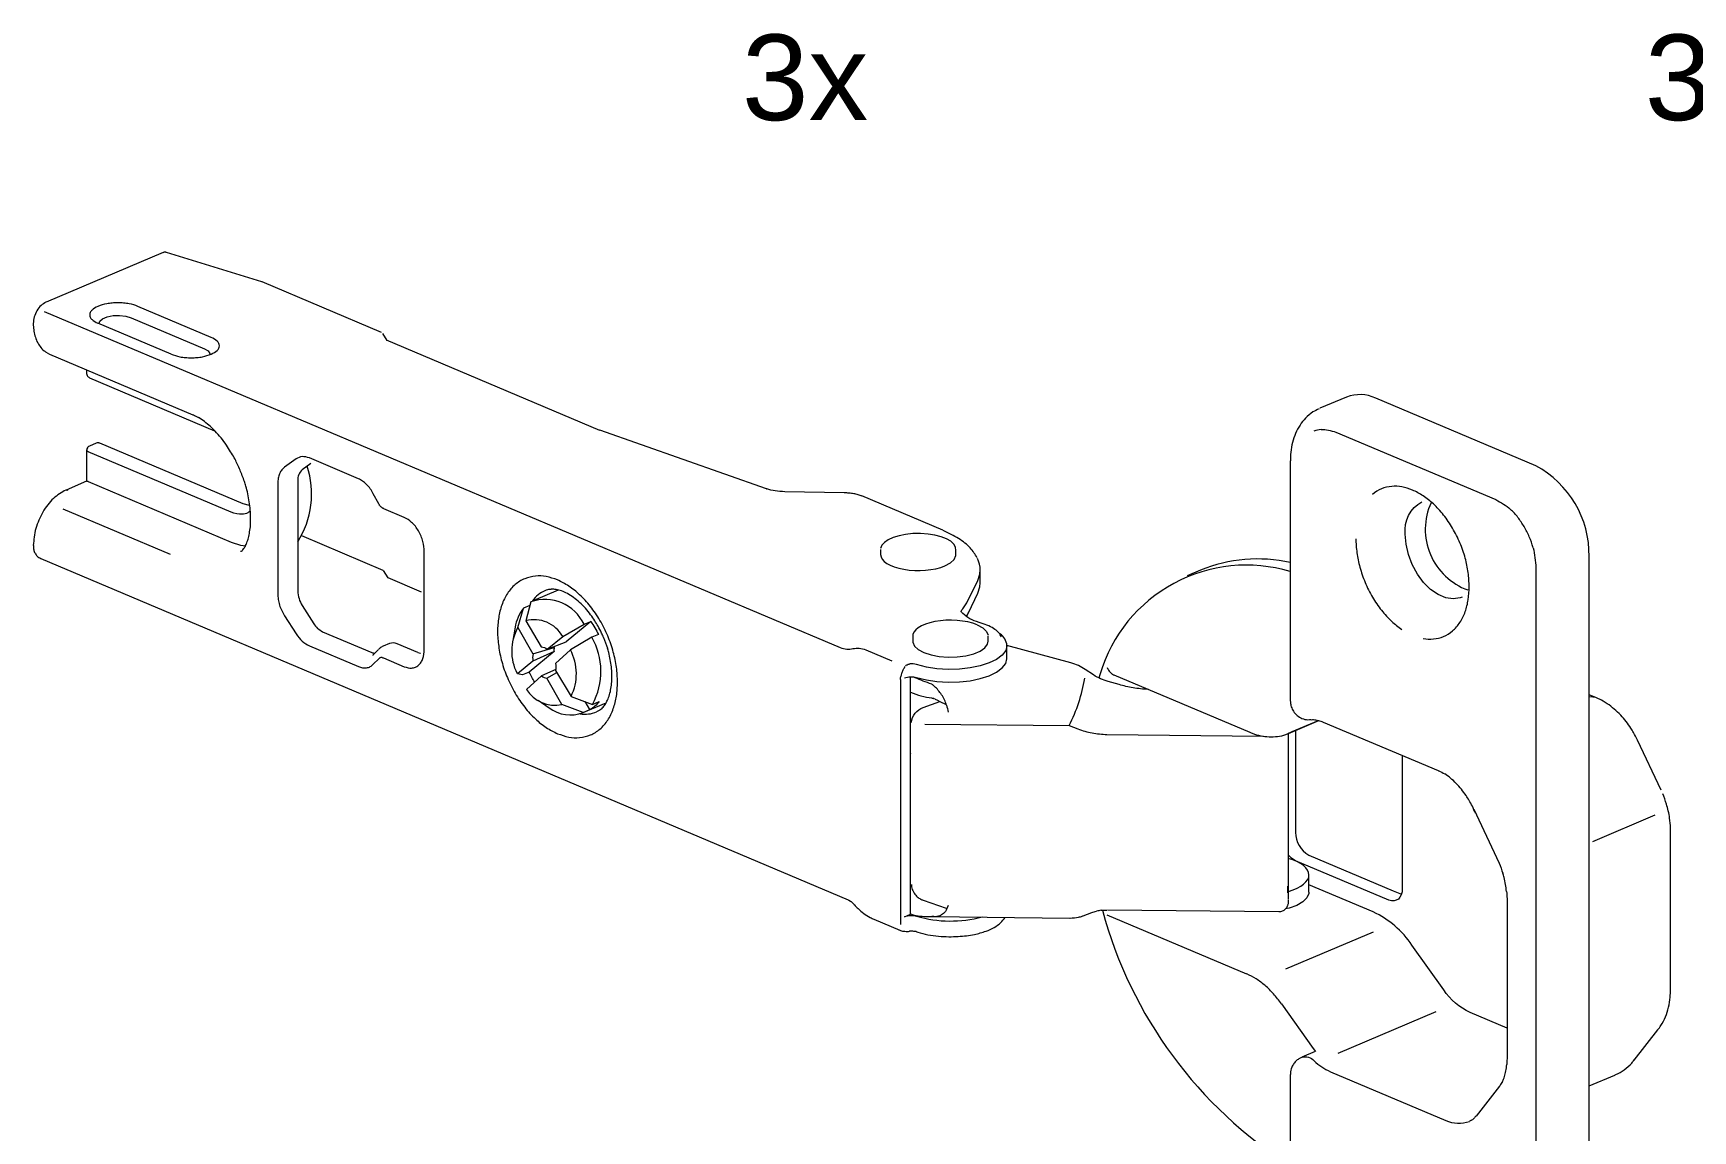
# Model space of a CAD drawing. Header units: metres. Extents: x -6.4 to 35.9, y -8.9 to 6.5.
# Drawn here: x 14.318 to 15.668, y 3.062 to 3.955 of the extents above; entities that cross this region are included whole.
import ezdxf

# ---------------------------------------------------------------- set-up
doc = ezdxf.new("R2010")
doc.units = ezdxf.units.M
doc.header["$MEASUREMENT"] = 0
doc.layers.add('PDF2_Geometry_Num_Penna__7_Num_Penna__7_Num_Penna__7_Num_Penna__7', color=7, linetype='Continuous', lineweight=18)
doc.layers.add('PDF2_Text_Num_Penna__7_Num_Penna__7_Num_Penna__7_Num_Penna__7', color=7, linetype='Continuous', lineweight=18)
doc.styles.add('GENERATED_STYLE_1', font='')
doc.styles.get('GENERATED_STYLE_1').set_extended_font_data('Arial')

msp = doc.modelspace()

# ---------------------------------------------------------------- linework, layer by layer
at = {"layer": 'PDF2_Geometry_Num_Penna__7_Num_Penna__7_Num_Penna__7_Num_Penna__7', "color": 7, "linetype": 'Continuous', "lineweight": 18, "flags": 128}
for points in [[(14.4235, 3.7763), (14.3283, 3.736)], [(14.5038, 3.7524), (14.4261, 3.7764)], [(14.601, 3.7113), (14.5039, 3.7524)], [(14.3265, 3.7284), (14.9741, 3.4551)], [(14.4625, 3.7073), (14.4029, 3.7325)], [(14.43, 3.6936), (14.3704, 3.7188)], [(14.3713, 3.7188), (14.3719, 3.7204), (14.3741, 3.7224), (14.3779, 3.724), (14.3827, 3.725), (14.388, 3.7252), (14.3931, 3.7246), (14.3975, 3.7233)], [(14.3975, 3.7233), (14.4571, 3.6981)], [(14.6057, 3.7048), (14.6021, 3.7104)], [(14.7787, 3.6316), (14.605, 3.7051)], [(14.4571, 3.6981), (14.4601, 3.6963), (14.4615, 3.6941), (14.4616, 3.6935)], [(14.3611, 3.6809), (14.3611, 3.6779)], [(14.3635, 3.6744), (14.4653, 3.6314)], [(14.4936, 3.5706), (14.4884, 3.572), (14.3719, 3.6212)], [(14.9143, 3.5841), (14.7787, 3.6317)], [(15.3775, 3.6302), (15.5076, 3.5753)], [(14.5316, 3.6085), (14.5222, 3.6018)], [(14.5823, 3.5923), (14.5424, 3.6092)], [(14.3623, 3.59), (14.4788, 3.5407)], [(14.5167, 3.5885), (14.5167, 3.4987)], [(14.5988, 3.572), (14.5944, 3.5801)], [(15.0577, 3.5504), (14.9917, 3.5783)], [(14.3419, 3.5679), (14.4292, 3.531)], [(14.6196, 3.5608), (14.6029, 3.5679)], [(14.4788, 3.5407), (14.4863, 3.5384), (14.4907, 3.5378)], [(14.6025, 3.5178), (14.5363, 3.5458)], [(14.6359, 3.4534), (14.6359, 3.5331)], [(15.0071, 3.5348), (15.0071, 3.5306)], [(15.0594, 3.5214), (15.064, 3.5239), (15.067, 3.5267), (15.0683, 3.5298), (15.0684, 3.5306)], [(15.0684, 3.5306), (15.0684, 3.5348)], [(14.6065, 3.5116), (14.6026, 3.5178)], [(14.6337, 3.5001), (14.6065, 3.5116)], [(15.5402, 3.5199), (15.5402, 2.8254)], [(14.7449, 3.5018), (14.7249, 3.4933)], [(14.7121, 3.4712), (14.7165, 3.4869)], [(14.5222, 3.4808), (14.5316, 3.4662)], [(14.7713, 3.4762), (14.7512, 3.4596)], [(15.0856, 3.4734), (15.0902, 3.471), (15.0932, 3.4681), (15.0946, 3.465)], [(14.5424, 3.4564), (14.5823, 3.4395)], [(15.0333, 3.4601), (15.0334, 3.4593), (15.0347, 3.4562), (15.0377, 3.4534), (15.0423, 3.4509), (15.0481, 3.449), (15.0548, 3.4477), (15.0621, 3.4472), (15.0695, 3.4474), (15.0765, 3.4483), (15.0829, 3.4499), (15.0881, 3.4521), (15.0919, 3.4548), (15.0941, 3.4578), (15.0946, 3.4601), (15.0946, 3.4643)], [(15.0333, 3.4643), (15.0333, 3.4601)], [(14.5942, 3.4489), (14.5938, 3.4486)], [(14.5987, 3.4535), (14.5944, 3.449)], [(14.5944, 3.4414), (14.5988, 3.4459)], [(14.6028, 3.4465), (14.6196, 3.4394)], [(14.6305, 3.4509), (14.6326, 3.4503), (14.6328, 3.4503)], [(14.9951, 3.4531), (15.0162, 3.4442)], [(15.1967, 3.4328), (15.3075, 3.3861)], [(15.0233, 3.429), (15.0233, 3.2297)], [(14.765, 3.4022), (14.7478, 3.4088)], [(14.7637, 3.4016), (14.7837, 3.41)], [(15.1606, 3.3915), (15.1676, 3.3888)], [(15.3388, 3.3851), (15.3636, 3.3956)], [(15.3419, 3.3867), (15.3633, 3.3957)], [(15.3671, 3.3944), (15.4608, 3.3549)], [(15.1912, 3.3843), (15.3185, 3.383)], [(15.3386, 3.3851), (15.3386, 3.2504)], [(15.3393, 3.3853), (15.3419, 3.3867)], [(15.642, 3.3391), (15.6229, 3.3797)], [(15.032, 3.3684), (15.0315, 3.3686)], [(15.4897, 3.3235), (15.5103, 3.2797)], [(15.5864, 3.2973), (15.6372, 3.3188)], [(15.3556, 3.2561), (15.3556, 3.27)], [(15.3556, 3.2561), (15.3555, 3.2548), (15.3539, 3.2514), (15.3506, 3.2482), (15.3457, 3.2453), (15.3395, 3.243), (15.3364, 3.2424)], [(15.3385, 3.2554), (15.3385, 3.261)], [(15.0418, 3.2494), (15.0603, 3.2431)], [(15.1916, 3.2416), (15.331, 3.2402)], [(15.5167, 3.25), (15.5167, 3.1205)], [(15.0017, 3.234), (15.0228, 3.225)], [(15.0498, 3.2361), (15.0491, 3.2361), (15.0489, 3.2361), (15.0488, 3.2361)], [(15.305, 3.1894), (15.1914, 3.2374)], [(15.022, 3.2254), (15.0228, 3.2251)], [(15.0228, 3.2251), (15.0234, 3.2249)], [(15.4078, 3.2235), (15.3364, 3.1933)], [(15.4589, 3.1587), (15.379, 3.1249)], [(15.6202, 3.1194), (15.6393, 3.1439)], [(15.3404, 3.1076), (15.3404, 2.9124)]]:
    msp.add_lwpolyline(points, dxfattribs=at)
for points in [[(14.3958, 3.7346, 0.025987), (14.3913, 3.7352, 0.021836), (14.3867, 3.7354, 0.022804), (14.382, 3.7352, 0.023657), (14.3775, 3.7346, 0.053443), (14.3704, 3.7325)], [(14.3181, 3.7135, 0.030338), (14.3191, 3.7086, 0.044406), (14.3208, 3.704, 0.046382), (14.3233, 3.6999)], [(14.3291, 3.6947), (14.331, 3.6937), (14.3311, 3.6936), (14.4476, 3.6444, -0.011832), (14.4481, 3.6442)], [(14.4371, 3.6915, 0.025164), (14.4416, 3.6909, 0.020101), (14.4463, 3.6907, 0.020222), (14.4509, 3.6909, 0.025099), (14.4554, 3.6915)], [(15.5416, 2.787), (15.5424, 2.7873), (15.564, 2.7964, 0.301177), (15.5835, 2.8346), (15.5835, 3.5291, 0.27908), (15.5401, 3.6029), (15.4099, 3.6578, 0.208532), (15.3861, 3.6587), (15.3644, 3.6496)], [(14.4876, 3.5338, 0.037487), (14.4888, 3.5352, 0.03656), (14.4901, 3.5373, 0.033506), (14.4915, 3.5403, 0.028226), (14.4928, 3.5442, 0.025683), (14.4938, 3.549, 0.021891), (14.4945, 3.5545, 0.020752), (14.4946, 3.5605, 0.019283), (14.4943, 3.567, 0.017475), (14.4935, 3.5736, 0.015572), (14.4923, 3.58, 0.014468), (14.4907, 3.5863, 0.009274), (14.4895, 3.5901, 0.013787), (14.486, 3.5994, 0.01253), (14.4819, 3.6081, 0.014918), (14.4791, 3.613, 0.014443), (14.4759, 3.6182, 0.017809), (14.4717, 3.6241, 0.019717), (14.4669, 3.6297, 0.022334), (14.4619, 3.6347, 0.024743), (14.457, 3.6388, 0.024795), (14.4523, 3.642)], [(15.3528, 3.6416, 0.045699), (15.3483, 3.6359, 0.045117), (15.3447, 3.6292, 0.038056), (15.3422, 3.6218, 0.038699), (15.3408, 3.6139)], [(14.3689, 3.6212), (14.3635, 3.6189, 0.133388), (14.362, 3.6178)], [(14.4788, 3.565), (14.3623, 3.6143, -0.283956), (14.3611, 3.6154), (14.3612, 3.5902), (14.3445, 3.5831, -0.199125), (14.346, 3.5831)], [(15.3404, 3.6068), (15.3404, 3.4116, 0.015344), (15.3405, 3.4105)], [(14.5435, 3.6046), (14.5366, 3.5996, 0.238743), (14.533, 3.5908), (14.533, 3.501, 0.140591), (14.5366, 3.4891), (14.546, 3.4744, 0.148095), (14.5532, 3.4679), (14.5931, 3.451, 0.070378), (14.5956, 3.4504)], [(14.5919, 3.5842, 0.041352), (14.5889, 3.5877, 0.045698), (14.5857, 3.5904)], [(14.9888, 3.5793, 0.026364), (14.9853, 3.5801, 0.026137), (14.9815, 3.5806, 0.014681), (14.9775, 3.5809), (14.9292, 3.5817)], [(15.4851, 3.516, 0.03536), (15.4827, 3.5277, 0.031607), (15.4784, 3.5401, 0.032927), (15.4724, 3.552, 0.034597), (15.4651, 3.5628, 0.018535), (15.461, 3.5675, 0.018594), (15.4568, 3.5718, 0.040352), (15.4485, 3.5784, 0.047012), (15.4398, 3.5831, 0.055989), (15.4312, 3.5857, 0.066327), (15.4229, 3.5861, 0.076253), (15.4146, 3.5841, 0.079877), (15.4072, 3.5795)], [(15.4802, 3.4959), (15.4787, 3.4954), (15.473, 3.4945), (15.4669, 3.4954), (15.4606, 3.4981), (15.4545, 3.5023), (15.4488, 3.5079), (15.4438, 3.5148), (15.4396, 3.5225), (15.4365, 3.5307), (15.4346, 3.5391), (15.4339, 3.5473, -0.307046), (15.4474, 3.5736)], [(15.5379, 3.5362, 0.036791), (15.5348, 3.545, 0.032079), (15.5306, 3.5534, 0.03335), (15.5255, 3.5609, 0.042402), (15.5196, 3.5673)], [(14.6348, 3.5413, 0.037032), (14.6332, 3.5457, 0.032543), (14.6311, 3.5499, 0.034237), (14.6286, 3.5536, 0.042665), (14.6256, 3.5568)], [(14.3179, 3.536, 0.066404), (14.3186, 3.5331, 0.06412), (14.32, 3.5305)], [(14.3238, 3.5274), (14.9807, 3.2498, -0.040355), (14.9811, 3.2496)], [(15.0768, 3.4801, 0.020867), (15.0785, 3.4833), (15.0862, 3.4991), (15.0879, 3.5043), (15.0882, 3.5076), (15.0882, 3.5181, 0.123519), (15.0858, 3.5273)], [(15.3404, 3.5241, 0.152677), (15.2674, 3.518), (15.2566, 3.5134)], [(15.3946, 3.5321, 0.035941), (15.397, 3.5204, 0.032475), (15.4013, 3.508, 0.033753), (15.4072, 3.496, 0.034744), (15.4146, 3.4853, 0.017992), (15.4186, 3.4806, 0.02047), (15.4229, 3.4763, 0.040413), (15.4312, 3.4697)], [(14.7351, 3.5127, 0.07187), (14.7263, 3.5131, 0.075337), (14.7176, 3.511, 0.078807), (14.7098, 3.5062, 0.069977), (14.7035, 3.4989, 0.029249), (14.701, 3.4945, 0.026041), (14.6989, 3.4896, 0.046388), (14.6964, 3.4794, 0.039549), (14.6955, 3.4681, 0.035126), (14.6964, 3.456, 0.032326), (14.6989, 3.4436, 0.03205), (14.7035, 3.4305, 0.033161), (14.7098, 3.4178, 0.035255), (14.7176, 3.4064, 0.018327), (14.7218, 3.4014, 0.019366), (14.7263, 3.3969, 0.043584), (14.7351, 3.3899)], [(15.074, 3.4826, -0.001936), (15.0726, 3.4843), (15.0731, 3.4858), (15.0739, 3.4865), (15.0773, 3.4913), (15.0862, 3.5095), (15.0879, 3.5147), (15.0882, 3.5181)], [(15.3404, 3.5168, 0.414233), (15.1856, 3.4335, 0.009093), (15.1846, 3.4303)], [(14.7354, 3.5019, 0.024592), (14.7344, 3.5014, 0.142255), (14.7239, 3.4929)], [(14.7817, 3.4633, 0.004613), (14.7801, 3.4668, 0.017737), (14.7772, 3.4724, 0.015638), (14.7746, 3.4768, 0.019164), (14.7712, 3.4817, 0.022568), (14.767, 3.4869, 0.025757), (14.7622, 3.4917, 0.028196), (14.7573, 3.4957, 0.033467), (14.7523, 3.4989, 0.036066), (14.7476, 3.501, 0.04391), (14.7432, 3.5022, 0.04703), (14.7392, 3.5025)], [(14.7534, 3.3822, 0.07233), (14.7622, 3.3818, 0.076208), (14.771, 3.3839, 0.080341), (14.7788, 3.3887, 0.071137), (14.7851, 3.396, 0.031956), (14.7876, 3.4004, 0.026603), (14.7896, 3.4053, 0.046509), (14.7922, 3.4155, 0.039568), (14.793, 3.4268, 0.034729), (14.7922, 3.4389, 0.032249), (14.7896, 3.4513, 0.032345), (14.7851, 3.4644, 0.033397), (14.7788, 3.4771, 0.034275), (14.771, 3.4885, 0.019647), (14.7667, 3.4934, 0.020657), (14.7622, 3.498, 0.043343), (14.7534, 3.505)], [(14.5171, 3.4942, 0.037236), (14.5181, 3.4896, 0.037508), (14.5199, 3.4851)], [(14.7218, 3.4892), (14.7165, 3.4869, 0.125686), (14.7098, 3.4715), (14.7079, 3.4607)], [(14.7659, 3.4739, 0.379356), (14.7226, 3.4922), (14.7184, 3.4766), (14.731, 3.4556, -0.143795), (14.7359, 3.4536), (14.7512, 3.4596)], [(15.4485, 3.4624, 0.0648), (15.4568, 3.462, 0.075339), (15.4651, 3.464, 0.078497), (15.4724, 3.4685, 0.070331), (15.4784, 3.4754, 0.029159), (15.4808, 3.4796, 0.025323), (15.4827, 3.4842, 0.049715), (15.4851, 3.4939)], [(14.7414, 3.4517), (14.7242, 3.444), (14.7116, 3.4337, -0.246176), (14.7121, 3.4712), (14.7243, 3.4499), (14.7415, 3.4551)], [(14.7359, 3.4536), (14.7485, 3.4639), (14.7659, 3.4739), (14.7713, 3.4762, -0.040814), (14.7775, 3.4657), (14.7721, 3.4635)], [(14.6305, 3.4509), (14.6137, 3.458, 0.205133), (14.6077, 3.4582), (14.6023, 3.456)], [(15.0264, 3.4303, -0.161162), (15.0364, 3.4306), (15.0443, 3.4286), (15.0529, 3.4273), (15.062, 3.4268), (15.0712, 3.427), (15.08, 3.428), (15.0882, 3.4297), (15.0955, 3.4321), (15.1015, 3.435), (15.106, 3.4384), (15.1089, 3.4421), (15.1099, 3.4459), (15.1099, 3.4462), (15.1099, 3.4566, 0.228851), (15.1042, 3.4661)], [(15.2011, 3.4249), (15.1921, 3.4274, -0.07839), (15.1804, 3.4327), (15.1736, 3.4372, 0.078973), (15.1619, 3.4426), (15.1099, 3.4566), (15.1099, 3.4563), (15.1089, 3.4525), (15.106, 3.4488), (15.1015, 3.4454), (15.0955, 3.4425), (15.0882, 3.4401), (15.08, 3.4384), (15.0712, 3.4374), (15.062, 3.4372), (15.0529, 3.4378), (15.0443, 3.4391), (15.0364, 3.4411, 0.087005), (15.0309, 3.4417)], [(14.6017, 3.4468, 0.086703), (14.6006, 3.4468, 0.092336), (14.5996, 3.4465)], [(14.6256, 3.4383, 0.087149), (14.6286, 3.439, 0.081577), (14.6311, 3.4406, 0.069163), (14.6332, 3.443, 0.065972), (14.6348, 3.4462)], [(14.7411, 3.4557), (14.7415, 3.4551, 0.061729), (14.7414, 3.4517), (14.7213, 3.4351)], [(14.7807, 3.4059, 0.0451), (14.7829, 3.4087, 0.041068), (14.7849, 3.4123, 0.034095), (14.7866, 3.4167, 0.030594), (14.7877, 3.4217, 0.026065), (14.7884, 3.4272, 0.022979), (14.7885, 3.4332, 0.020625), (14.7881, 3.4392, 0.018529), (14.7872, 3.4452, 0.016834), (14.7859, 3.451, 0.012272), (14.7849, 3.4546)], [(14.7257, 3.4269, -0.030105), (14.7212, 3.4351), (14.7158, 3.4328), (14.7116, 3.4337)], [(14.7428, 3.4371), (14.7313, 3.4319), (14.7191, 3.421, 0.329492), (14.7478, 3.4088), (14.7356, 3.4301), (14.7436, 3.4346)], [(15.0251, 3.4363, 0.040155), (15.0241, 3.4339, 0.038445), (15.0235, 3.4315)], [(15.0897, 3.2357, -0.138299), (15.0364, 3.2362, 0.161971), (15.0264, 3.2359), (15.0314, 3.238), (15.0314, 3.4313)], [(15.0432, 3.3927), (15.1606, 3.3915, 0.071597), (15.1732, 3.43)], [(15.0607, 3.408, 0.072877), (15.0567, 3.4166, 0.060634), (15.0509, 3.4234, 0.014753), (15.0494, 3.4248)], [(15.5918, 3.413, 0.011323), (15.5894, 3.414), (15.5835, 3.4165)], [(14.7284, 3.4121), (14.7375, 3.406, 0.267578), (14.765, 3.4022), (14.7705, 3.4045), (14.7667, 3.411)], [(14.7727, 3.4088), (14.7781, 3.4111, -0.114027), (14.7705, 3.4045)], [(15.0322, 3.3941, -0.303991), (15.0418, 3.4062), (15.0554, 3.411)], [(15.3412, 3.4069, 0.063734), (15.3429, 3.4032, 0.073956), (15.3459, 3.3998, 0.070347), (15.3499, 3.3974)], [(15.6196, 3.3859, 0.018272), (15.6175, 3.3894, 0.020935), (15.6136, 3.3948, 0.022968), (15.6092, 3.4, 0.027807), (15.604, 3.4049, 0.028181), (15.5982, 3.4093)], [(15.3163, 3.3833, 0.037299), (15.3231, 3.3824, 0.043297), (15.33, 3.3827)], [(15.3447, 3.3876), (15.3447, 3.3046, 0.276974), (15.3555, 3.2862), (15.4241, 3.2572), (15.4308, 3.2544)], [(15.4315, 3.3673), (15.4315, 3.2589), (15.4313, 3.2563), (15.4306, 3.2539), (15.4296, 3.2519), (15.4283, 3.2504), (15.4266, 3.2494), (15.4248, 3.2489), (15.4227, 3.2489), (15.4206, 3.2496), (15.3447, 3.2816, -0.122385), (15.3386, 3.2865)], [(15.4911, 3.3203, 0.011088), (15.4885, 3.3259, 0.017571), (15.4859, 3.3306, 0.011987), (15.4834, 3.3346, 0.020021), (15.4796, 3.3397, 0.024584), (15.4754, 3.3445, 0.027805), (15.4707, 3.3488, 0.027846), (15.466, 3.3522)], [(15.649, 3.3162, 0.015868), (15.6479, 3.3221, 0.021951), (15.6464, 3.3277)], [(15.6456, 3.1546, 0.035394), (15.6481, 3.1624, 0.040597), (15.6494, 3.1706, 0.016716), (15.6497, 3.1767), (15.6497, 3.3061, 0.01202), (15.6497, 3.3082)], [(15.5163, 3.2566, 0.01807), (15.5155, 3.2623, 0.017583), (15.5143, 3.268, 0.014055), (15.5133, 3.2714)], [(15.5167, 3.1454), (15.4867, 3.1581, -0.136944), (15.4652, 3.1765), (15.4393, 3.2129, 0.137205), (15.4079, 3.2399), (15.3556, 3.262)], [(15.0396, 3.2504), (15.0396, 3.2504, 0.016592), (15.0406, 3.2499)], [(15.3354, 3.2415, 0.090883), (15.3375, 3.2435, 0.044873), (15.3382, 3.2448, 0.027463), (15.3385, 3.2458, 0.024982), (15.3388, 3.2468, 0.018173), (15.3389, 3.2478, 0.013097), (15.339, 3.2493, 0.000541), (15.339, 3.2498)], [(15.0409, 3.2364, 0.012293), (15.0489, 3.2361), (15.161, 3.2349)], [(15.0456, 3.2214, 0.026094), (15.0542, 3.2202, 0.021588), (15.0625, 3.2198, 0.019312), (15.0703, 3.22, 0.035735), (15.0834, 3.2217, 0.036307), (15.0929, 3.2243, 0.03819), (15.0994, 3.2273)], [(15.0504, 3.2361, 0.031866), (15.0528, 3.2364, 0.062685), (15.0563, 3.2375)], [(15.1712, 3.2366, 0.009729), (15.172, 3.2368), (15.1789, 3.2394)], [(15.025, 3.2244, 0.03681), (15.0269, 3.2242, 0.023568), (15.0288, 3.2241)], [(15.0359, 3.2239, 0.022836), (15.0342, 3.2241, 0.026131), (15.0325, 3.2243, 0.018288), (15.0307, 3.2242)], [(15.3268, 3.1732, 0.034471), (15.3199, 3.18, 0.038405), (15.3126, 3.1855)], [(15.3332, 3.1653), (15.359, 3.1289), (15.3608, 3.1264), (15.3606, 3.1263), (15.3498, 3.1217, -0.296095), (15.3598, 3.1188, 0.087849), (15.373, 3.11), (15.4668, 3.0704, 0.205056), (15.4861, 3.0696)], [(15.513, 3.102, 0.033915), (15.5146, 3.106, 0.032062), (15.5158, 3.1106, 0.031866), (15.5165, 3.1158)], [(15.5835, 3.0984), (15.6044, 3.1072, 0.008434), (15.6052, 3.1076)], [(15.511, 3.0988, 0.005748), (15.5107, 3.0983), (15.4915, 3.0739)]]:
    msp.add_lwpolyline(points, format="xyb", dxfattribs=at)
msp.add_lwpolyline([(14.9146, 3.584), (14.9144, 3.5841)], close=True, dxfattribs=at)
msp.add_lwpolyline([(14.7427, 3.4362), (14.7553, 3.4152), (14.7727, 3.4088, 0.262909), (14.7721, 3.4635), (14.7548, 3.4531), (14.7426, 3.4421, -0.095805)], format="xyb", close=True, dxfattribs=at)
at = {"layer": 'PDF2_Geometry_Num_Penna__7_Num_Penna__7_Num_Penna__7_Num_Penna__7', "color": 7, "linetype": 'Continuous', "lineweight": 18}
for centre, radius, start, end in [((14.3697, 3.7264), 0.00624, 206.2821, 228.0873), ((14.4631, 3.6997), 0.00628, 25.9621, 47.6728), ((14.4648, 3.7005), 0.00443, 333.2078, 359.682), ((15.3666, 3.6149), 0.0175, 93.5755, 113.5551), ((14.3691, 3.621), 0.000287, 108.8437, 127.3013), ((14.5342, 3.5898), 0.0174, 157.6393, 170.4039), ((14.4707, 3.58), 0.0735, 327.8564, 17.8799), ((14.3726, 3.5371), 0.0547, 149.1949, 164.475), ((14.6066, 3.5756), 0.00854, 215.4267, 225.5984), ((15.5027, 3.5512), 0.0525, 155.6587, 250.0912), ((14.7254, 3.4513), 0.0263, 28.669, 105.5219), ((15.0891, 3.4541), 0.0192, 43.2911, 58.7713), ((14.7394, 3.4467), 0.0154, 168.2839, 190.2375), ((14.7181, 3.4337), 0.0415, 333.552, 27.8382), ((14.5873, 3.4483), 0.00993, 260.5803, 279.4197), ((14.737, 3.4394), 0.00943, 232.6682, 261.4723), ((15.0312, 3.4366), 0.00508, 125.0953, 141.2095), ((15.1071, 3.5768), 0.163, 243.3463, 243.8851), ((15.0577, 3.4826), 0.0692, 247.6909, 262.5864), ((14.7669, 3.4245), 0.0237, 259.7547, 292.814), ((15.0095, 3.316), 0.1056, 66.5916, 67.7411), ((14.9975, 3.3054), 0.1207, 58.4559, 59.522), ((15.5855, 3.4042), 0.0106, 68.1671, 100.7644), ((15.0487, 3.2648), 0.0172, 209.8994, 224.2442), ((14.9746, 3.2371), 0.0141, 41.6758, 53.8882), ((15.0189, 3.2738), 0.0434, 225.9389, 233.8966), ((15.1894, 3.2151), 0.0263, 96.3583, 104.5888), ((15.531, 3.3339), 0.3557, 195.0981, 237.6056)]:
    msp.add_arc(centre, radius, start, end, dxfattribs=at)
for centre, major_axis, ratio, start_param, end_param in [((15.0377, 3.5348), (-0.0307, 0), 0.422777, 3.08219, 6.222527), ((15.0378, 3.5306), (0.0307, 0), 0.422422, 3.140761, 5.495966), ((15.0641, 3.4642), (-0.0308, 0.0001), 0.423997, 3.939843, 6.342855), ((15.317, 3.27), (-0.0386, 0), 0.420942, 2.176674, 4.117977)]:
    msp.add_ellipse(centre, major_axis=major_axis, ratio=ratio, start_param=start_param, end_param=end_param, dxfattribs=at)
for points in [[(14.4236, 3.7763), (14.4236, 3.7763), (14.4235, 3.7762), (14.4235, 3.7762)], [(14.425, 3.7766), (14.4245, 3.7765), (14.424, 3.7765), (14.4236, 3.7763)], [(14.4255, 3.7765), (14.4257, 3.7765), (14.4248, 3.7766), (14.425, 3.7766)], [(14.4261, 3.7763), (14.4263, 3.7763), (14.4253, 3.7765), (14.4255, 3.7765)], [(14.3208, 3.729), (14.3198, 3.7274), (14.319, 3.7256), (14.3186, 3.7239)], [(14.3241, 3.7332), (14.3229, 3.7321), (14.3217, 3.7306), (14.3208, 3.729)], [(14.3281, 3.7359), (14.3267, 3.7351), (14.3254, 3.7344), (14.3241, 3.7332)], [(14.3641, 3.7276), (14.3638, 3.727), (14.3637, 3.7263), (14.3637, 3.7257)], [(14.3656, 3.7295), (14.3649, 3.7289), (14.3645, 3.7283), (14.3641, 3.7276)], [(14.3704, 3.7325), (14.3684, 3.7317), (14.3667, 3.7306), (14.3656, 3.7295)], [(14.4029, 3.7325), (14.4006, 3.7333), (14.3984, 3.7341), (14.3958, 3.7346)], [(14.3178, 3.7186), (14.3177, 3.7168), (14.3179, 3.7151), (14.3181, 3.7135)], [(14.3186, 3.7239), (14.3181, 3.7221), (14.318, 3.7204), (14.3178, 3.7186)], [(14.3178, 3.7186), (14.3178, 3.7186), (14.3178, 3.7186), (14.3178, 3.7186)], [(14.3637, 3.7257), (14.3637, 3.725), (14.3638, 3.7243), (14.3641, 3.7237)], [(14.3656, 3.7218), (14.3667, 3.7207), (14.3686, 3.7197), (14.3704, 3.7188)], [(14.3233, 3.6999), (14.3242, 3.6986), (14.3253, 3.6974), (14.3266, 3.6964)], [(14.4674, 3.7043), (14.4662, 3.7054), (14.4643, 3.7064), (14.4625, 3.7073)], [(14.4692, 3.7005), (14.4692, 3.7011), (14.4691, 3.7018), (14.4688, 3.7024)], [(14.3266, 3.6964), (14.3273, 3.6959), (14.3281, 3.6954), (14.3289, 3.695)], [(14.43, 3.6936), (14.4323, 3.6928), (14.4345, 3.6921), (14.4371, 3.6915)], [(14.4554, 3.6915), (14.458, 3.6921), (14.4602, 3.6928), (14.4625, 3.6936)], [(14.4625, 3.6936), (14.4643, 3.6946), (14.4662, 3.6955), (14.4674, 3.6966)], [(14.4674, 3.6966), (14.468, 3.6972), (14.4685, 3.6978), (14.4688, 3.6985)], [(14.3612, 3.6779), (14.3612, 3.6779), (14.3611, 3.6778), (14.3612, 3.6778)], [(14.3612, 3.6778), (14.3611, 3.6773), (14.3613, 3.6768), (14.3615, 3.6764)], [(14.3615, 3.6764), (14.3617, 3.6759), (14.3618, 3.6752), (14.3623, 3.6752)], [(14.3623, 3.6752), (14.3628, 3.6752), (14.363, 3.6746), (14.3634, 3.6744)], [(14.3634, 3.6744), (14.3634, 3.6744), (14.3635, 3.6744), (14.3635, 3.6744)], [(15.3588, 3.6466), (15.3566, 3.6452), (15.3546, 3.6435), (15.3528, 3.6416)], [(15.3638, 3.6492), (15.3621, 3.6484), (15.3604, 3.6475), (15.3588, 3.6466)], [(14.4481, 3.6442), (14.4493, 3.6437), (14.4508, 3.6429), (14.4523, 3.642)], [(15.3655, 3.6323), (15.3693, 3.6325), (15.3734, 3.6314), (15.3775, 3.6302)], [(14.3704, 3.6215), (14.3699, 3.6215), (14.3694, 3.6215), (14.369, 3.6213)], [(14.371, 3.6215), (14.3711, 3.6215), (14.3702, 3.6215), (14.3704, 3.6215)], [(14.3719, 3.6212), (14.3722, 3.6212), (14.3706, 3.6215), (14.371, 3.6215)], [(14.3614, 3.6167), (14.3612, 3.6163), (14.3612, 3.6158), (14.3612, 3.6154)], [(14.362, 3.6178), (14.3625, 3.6178), (14.3615, 3.6171), (14.3614, 3.6167)], [(14.5366, 3.6103), (14.5348, 3.6101), (14.5332, 3.6093), (14.5316, 3.6085)], [(14.5424, 3.6092), (14.5404, 3.6098), (14.5384, 3.6104), (14.5366, 3.6103)], [(15.3408, 3.6139), (15.3406, 3.6116), (15.3405, 3.6092), (15.3405, 3.6068)], [(14.5171, 3.5927), (14.5168, 3.5914), (14.5168, 3.5899), (14.5167, 3.5885)], [(14.5199, 3.5995), (14.5192, 3.5986), (14.5186, 3.5976), (14.5181, 3.5964)], [(14.5222, 3.6018), (14.5214, 3.6011), (14.5205, 3.6004), (14.5199, 3.5995)], [(14.5857, 3.5904), (14.5846, 3.5912), (14.5834, 3.5917), (14.5823, 3.5923)], [(14.3443, 3.5831), (14.3408, 3.5811), (14.3374, 3.5791), (14.3341, 3.5762)], [(14.3623, 3.59), (14.3617, 3.5902), (14.3611, 3.5902), (14.3612, 3.5902)], [(14.5944, 3.5801), (14.5936, 3.5815), (14.5928, 3.5829), (14.5919, 3.5842)], [(14.9214, 3.5824), (14.9189, 3.5827), (14.9167, 3.5834), (14.9146, 3.584)], [(14.9292, 3.5817), (14.9265, 3.5818), (14.9238, 3.582), (14.9214, 3.5824)], [(14.9775, 3.5809), (14.9775, 3.5809), (14.9775, 3.5809), (14.9775, 3.5809)], [(14.9919, 3.5782), (14.9909, 3.5785), (14.9899, 3.5789), (14.9888, 3.5793)], [(14.3341, 3.5762), (14.3309, 3.5732), (14.328, 3.5694), (14.3255, 3.5652)], [(14.4877, 3.5634), (14.4849, 3.5633), (14.4818, 3.5642), (14.4788, 3.565)], [(14.4922, 3.5645), (14.4908, 3.5638), (14.4893, 3.5635), (14.4877, 3.5634)], [(14.4944, 3.5659), (14.4936, 3.5654), (14.4929, 3.5649), (14.4922, 3.5645)], [(14.5996, 3.5706), (14.5993, 3.5711), (14.5991, 3.5715), (14.5988, 3.572)], [(14.6017, 3.5686), (14.6022, 3.5686), (14.6001, 3.5695), (14.6006, 3.5695)], [(14.6028, 3.5679), (14.6033, 3.5679), (14.6013, 3.5686), (14.6017, 3.5686)], [(15.5076, 3.5753), (15.5117, 3.573), (15.5158, 3.5707), (15.5196, 3.5673)], [(14.3198, 3.5518), (14.3186, 3.5472), (14.3182, 3.5426), (14.3178, 3.5381)], [(14.6256, 3.5568), (14.6237, 3.5585), (14.6217, 3.5597), (14.6196, 3.5608)], [(14.3179, 3.5381), (14.3179, 3.5374), (14.3179, 3.5367), (14.3179, 3.536)], [(14.6359, 3.5331), (14.6357, 3.5358), (14.6355, 3.5385), (14.6348, 3.5413)], [(15.0705, 3.5437), (15.0667, 3.546), (15.0623, 3.5481), (15.0579, 3.5503)], [(15.08, 3.536), (15.0775, 3.5387), (15.0743, 3.5413), (15.0705, 3.5437)], [(15.3937, 3.5435), (15.3939, 3.5397), (15.394, 3.5359), (15.3946, 3.5321)], [(14.32, 3.5305), (14.3206, 3.5296), (14.3213, 3.5288), (14.3222, 3.5283)], [(14.3222, 3.5283), (14.3227, 3.528), (14.3233, 3.5277), (14.3239, 3.5275)], [(14.4868, 3.5332), (14.487, 3.5332), (14.4862, 3.533), (14.4864, 3.533)], [(14.4876, 3.5338), (14.4881, 3.5338), (14.4866, 3.5332), (14.4868, 3.5332)], [(15.0856, 3.5281), (15.084, 3.5308), (15.0823, 3.5335), (15.08, 3.536)], [(15.5379, 3.5362), (15.5393, 3.5308), (15.5397, 3.5253), (15.5402, 3.5199)], [(14.7443, 3.51), (14.7412, 3.511), (14.7381, 3.5121), (14.7351, 3.5127)], [(15.4859, 3.5046), (15.4858, 3.5084), (15.4856, 3.5121), (15.4851, 3.516)], [(14.5167, 3.4987), (14.5168, 3.4972), (14.5168, 3.4958), (14.5171, 3.4942)], [(14.7354, 3.5019), (14.7366, 3.5023), (14.7378, 3.5025), (14.7392, 3.5025)], [(14.7534, 3.505), (14.7504, 3.5069), (14.7473, 3.5084), (14.7443, 3.51)], [(15.4851, 3.4939), (15.4856, 3.4973), (15.4858, 3.5009), (15.4859, 3.5046)], [(14.5199, 3.4851), (14.5205, 3.4836), (14.5214, 3.4822), (14.5222, 3.4808)], [(15.0727, 3.4841), (15.0731, 3.4841), (15.0722, 3.4845), (15.0723, 3.4845)], [(15.0798, 3.4784), (15.0774, 3.4796), (15.0757, 3.4811), (15.074, 3.4826)], [(15.0873, 3.4755), (15.0841, 3.4765), (15.0822, 3.4771), (15.0798, 3.4784)], [(15.099, 3.4705), (15.0959, 3.4724), (15.0916, 3.474), (15.0873, 3.4755)], [(14.5316, 3.4662), (14.5332, 3.464), (14.5348, 3.4618), (14.5366, 3.4602)], [(14.5366, 3.4602), (14.5384, 3.4585), (14.5404, 3.4575), (14.5424, 3.4564)], [(14.7817, 3.4633), (14.7828, 3.4604), (14.7839, 3.4575), (14.7849, 3.4546)], [(15.1054, 3.4637), (15.1049, 3.4649), (15.1041, 3.466), (15.103, 3.4672)], [(14.5998, 3.4547), (14.6003, 3.4547), (14.5991, 3.454), (14.5988, 3.4536)], [(14.5988, 3.4459), (14.5992, 3.4459), (14.5993, 3.4465), (14.5996, 3.4465)], [(14.6023, 3.456), (14.6014, 3.4556), (14.6005, 3.4553), (14.5998, 3.4547)], [(14.6017, 3.4468), (14.6021, 3.4468), (14.6024, 3.4465), (14.6028, 3.4465)], [(14.6348, 3.4462), (14.6355, 3.4483), (14.6357, 3.4508), (14.6359, 3.4534)], [(14.9741, 3.4551), (14.9759, 3.4544), (14.9778, 3.4538), (14.9795, 3.4537)], [(14.9795, 3.4537), (14.9813, 3.4535), (14.9829, 3.4538), (14.9846, 3.4541)], [(14.9846, 3.4541), (14.9863, 3.4544), (14.9879, 3.4547), (14.9897, 3.4545)], [(14.9897, 3.4545), (14.9914, 3.4544), (14.9932, 3.4538), (14.9951, 3.4531)], [(14.5823, 3.4395), (14.5834, 3.4391), (14.5846, 3.4387), (14.5857, 3.4385)], [(14.5889, 3.4385), (14.59, 3.4387), (14.591, 3.439), (14.5919, 3.4395)], [(14.5919, 3.4395), (14.5928, 3.44), (14.5936, 3.4407), (14.5944, 3.4414)], [(14.6196, 3.4394), (14.6217, 3.4388), (14.6237, 3.4382), (14.6256, 3.4383)], [(15.0233, 3.429), (15.0234, 3.4298), (15.0234, 3.4306), (15.0235, 3.4315)], [(15.0251, 3.4363), (15.0255, 3.4371), (15.026, 3.4378), (15.0264, 3.4385)], [(15.0264, 3.4385), (15.0267, 3.439), (15.0269, 3.4394), (15.0272, 3.4398)], [(15.0283, 3.4408), (15.0287, 3.4408), (15.0291, 3.4413), (15.0295, 3.4414)], [(15.0295, 3.4414), (15.03, 3.4416), (15.0304, 3.4416), (15.0309, 3.4417)], [(15.0488, 3.4252), (15.044, 3.4269), (15.0391, 3.4286), (15.0353, 3.4305)], [(15.1914, 3.4388), (15.1919, 3.4378), (15.1924, 3.4368), (15.193, 3.4359)], [(15.193, 3.4359), (15.1936, 3.4351), (15.1944, 3.4343), (15.1952, 3.4337)], [(15.1952, 3.4337), (15.1956, 3.4334), (15.1961, 3.433), (15.1965, 3.4329)], [(15.1965, 3.4329), (15.1966, 3.4329), (15.1967, 3.4328), (15.1967, 3.4328)], [(15.0488, 3.4252), (15.0488, 3.4252), (15.0488, 3.4252), (15.0488, 3.4252)], [(15.0488, 3.4252), (15.0489, 3.4252), (15.0489, 3.4251), (15.0489, 3.4251)], [(15.0489, 3.4251), (15.0491, 3.4251), (15.0492, 3.4248), (15.0494, 3.4248)], [(15.2125, 3.4222), (15.2085, 3.4229), (15.2048, 3.4239), (15.2011, 3.4249)], [(15.225, 3.4209), (15.2207, 3.4212), (15.2165, 3.4215), (15.2125, 3.4222)], [(14.7781, 3.4037), (14.7774, 3.4033), (14.7767, 3.403), (14.776, 3.4028)], [(14.7807, 3.4059), (14.7798, 3.405), (14.779, 3.4043), (14.7781, 3.4037)], [(15.0488, 3.414), (15.0488, 3.414), (15.0488, 3.414), (15.0488, 3.414)], [(15.0488, 3.414), (15.0489, 3.414), (15.0489, 3.4139), (15.049, 3.4139)], [(15.049, 3.4139), (15.0492, 3.4139), (15.0493, 3.4137), (15.0495, 3.4137)], [(15.0514, 3.4129), (15.054, 3.4118), (15.0565, 3.4106), (15.0587, 3.4094)], [(15.0607, 3.408), (15.0613, 3.4062), (15.0616, 3.4044), (15.062, 3.4025)], [(15.3405, 3.4105), (15.3405, 3.4093), (15.3408, 3.408), (15.3412, 3.4069)], [(15.5982, 3.4093), (15.5961, 3.4107), (15.594, 3.412), (15.5918, 3.413)], [(14.7351, 3.3899), (14.7381, 3.388), (14.7412, 3.3864), (14.7443, 3.3849)], [(15.3499, 3.3974), (15.3514, 3.3967), (15.3531, 3.3963), (15.3547, 3.3963)], [(15.3547, 3.3963), (15.3555, 3.3963), (15.3564, 3.3964), (15.3572, 3.3965)], [(15.3573, 3.3962), (15.358, 3.3963), (15.3587, 3.3964), (15.3594, 3.3964)], [(15.3594, 3.3964), (15.3606, 3.3963), (15.3619, 3.3961), (15.3633, 3.3957)], [(15.3633, 3.3957), (15.3645, 3.3954), (15.3658, 3.3949), (15.3671, 3.3944)], [(14.7443, 3.3849), (14.7473, 3.3839), (14.7504, 3.3828), (14.7534, 3.3822)], [(15.1676, 3.3888), (15.1714, 3.3875), (15.1752, 3.3862), (15.1791, 3.3855)], [(15.1791, 3.3855), (15.1831, 3.3847), (15.1872, 3.3845), (15.1912, 3.3843)], [(15.3075, 3.3862), (15.3082, 3.3859), (15.3088, 3.3856), (15.3095, 3.3853)], [(15.3095, 3.3853), (15.3117, 3.3843), (15.314, 3.3837), (15.3163, 3.3833)], [(15.33, 3.3827), (15.3323, 3.383), (15.3346, 3.3835), (15.3368, 3.3843)], [(15.3368, 3.3843), (15.3376, 3.3847), (15.3385, 3.3851), (15.3393, 3.3855)], [(15.6228, 3.3796), (15.6218, 3.3818), (15.6208, 3.3839), (15.6196, 3.3859)], [(15.4608, 3.3549), (15.461, 3.3549), (15.4612, 3.3547), (15.4613, 3.3547)], [(15.4613, 3.3547), (15.4628, 3.3542), (15.4644, 3.3532), (15.466, 3.3522)], [(15.6464, 3.3277), (15.6456, 3.3305), (15.6445, 3.3333), (15.6434, 3.3361)], [(15.6497, 3.3082), (15.6497, 3.3108), (15.6494, 3.3135), (15.649, 3.3162)], [(15.5103, 3.2797), (15.5114, 3.277), (15.5124, 3.2742), (15.5133, 3.2714)], [(15.0322, 3.2623), (15.0322, 3.2617), (15.0322, 3.2611), (15.0323, 3.2604)], [(15.0323, 3.2604), (15.0324, 3.259), (15.033, 3.2575), (15.0338, 3.2563)], [(15.5163, 3.2566), (15.5166, 3.2547), (15.5167, 3.2527), (15.5167, 3.2508)], [(14.9811, 3.2496), (14.9815, 3.2494), (14.9822, 3.249), (14.9829, 3.2485)], [(14.9851, 3.2465), (14.9854, 3.2465), (14.9854, 3.2458), (14.9856, 3.2458)], [(14.9857, 3.2459), (14.9867, 3.2447), (14.9877, 3.2436), (14.9888, 3.2426)], [(15.0364, 3.2528), (15.0371, 3.252), (15.038, 3.2513), (15.039, 3.2508)], [(15.039, 3.2508), (15.0393, 3.2508), (15.0394, 3.2504), (15.0397, 3.2504)], [(15.0406, 3.2499), (15.0411, 3.2499), (15.0414, 3.2495), (15.0418, 3.2494)], [(15.0599, 3.2404), (15.059, 3.239), (15.0577, 3.2381), (15.0563, 3.2375)], [(15.062, 3.2451), (15.0614, 3.2434), (15.0609, 3.2417), (15.0599, 3.2404)], [(15.1789, 3.2394), (15.1802, 3.2398), (15.1814, 3.2402), (15.1827, 3.2406)], [(15.1865, 3.2413), (15.188, 3.2414), (15.1896, 3.2414), (15.1912, 3.2414)], [(15.331, 3.2403), (15.3316, 3.2403), (15.3322, 3.2403), (15.3327, 3.2403)], [(15.3327, 3.2403), (15.3337, 3.2405), (15.3346, 3.2409), (15.3354, 3.2415)], [(15.5167, 3.2508), (15.517, 3.2508), (15.5164, 3.25), (15.5167, 3.25)], [(14.9934, 3.2387), (14.995, 3.2375), (14.9968, 3.2363), (14.9985, 3.2355)], [(14.9985, 3.2355), (14.9996, 3.2349), (15.0006, 3.2345), (15.0017, 3.2341)], [(15.0314, 3.2383), (15.0324, 3.2379), (15.0334, 3.2376), (15.0344, 3.2373)], [(15.0344, 3.2373), (15.0364, 3.2367), (15.0386, 3.2365), (15.0409, 3.2364)], [(15.0504, 3.2361), (15.0506, 3.2361), (15.0497, 3.2361), (15.0498, 3.2361)], [(15.0994, 3.2273), (15.1014, 3.2284), (15.1033, 3.2296), (15.1047, 3.231)], [(15.1047, 3.231), (15.1062, 3.2324), (15.1072, 3.2339), (15.1083, 3.2355)], [(15.1613, 3.2349), (15.1636, 3.2351), (15.1659, 3.2353), (15.1682, 3.2357)], [(15.1682, 3.2357), (15.1692, 3.2359), (15.1703, 3.2362), (15.1712, 3.2366)], [(15.0232, 3.2249), (15.0238, 3.2247), (15.0244, 3.2245), (15.025, 3.2244)], [(15.0288, 3.2241), (15.0294, 3.2241), (15.03, 3.2242), (15.0307, 3.2242)], [(15.0359, 3.2239), (15.0364, 3.2238), (15.0369, 3.2236), (15.0373, 3.2235)], [(15.0373, 3.2235), (15.04, 3.2228), (15.0427, 3.222), (15.0456, 3.2214)], [(15.3126, 3.1855), (15.3101, 3.187), (15.3076, 3.1882), (15.305, 3.1895)], [(15.3332, 3.1653), (15.3311, 3.168), (15.329, 3.1707), (15.3268, 3.1732)], [(15.6392, 3.144), (15.6402, 3.1451), (15.6411, 3.1463), (15.6419, 3.1476)], [(15.6419, 3.1476), (15.6434, 3.1497), (15.6446, 3.1521), (15.6456, 3.1546)], [(15.3455, 3.119), (15.3447, 3.1183), (15.344, 3.1175), (15.3434, 3.1167)], [(15.348, 3.1208), (15.3471, 3.1204), (15.3463, 3.1197), (15.3455, 3.119)], [(15.3499, 3.1216), (15.3492, 3.1214), (15.3486, 3.1211), (15.348, 3.1208)], [(15.5167, 3.1205), (15.5166, 3.1189), (15.5166, 3.1173), (15.5165, 3.1158)], [(15.6182, 3.117), (15.6188, 3.1178), (15.6195, 3.1187), (15.6201, 3.1196)], [(15.3405, 3.1088), (15.3409, 3.1088), (15.3401, 3.1076), (15.3405, 3.1076)], [(15.3416, 3.1136), (15.3411, 3.112), (15.3406, 3.1104), (15.3405, 3.1088)], [(15.3434, 3.1167), (15.3427, 3.1157), (15.3422, 3.1147), (15.3416, 3.1136)], [(15.6052, 3.1076), (15.6077, 3.1085), (15.6099, 3.11), (15.612, 3.1115)], [(15.612, 3.1115), (15.6142, 3.1132), (15.6164, 3.1149), (15.6182, 3.117)], [(15.513, 3.102), (15.5124, 3.1008), (15.5117, 3.0997), (15.511, 3.0988)], [(15.4872, 3.0702), (15.4876, 3.0702), (15.4857, 3.0698), (15.4861, 3.0698)], [(15.4897, 3.072), (15.4889, 3.0712), (15.4881, 3.0705), (15.4872, 3.0702)], [(15.4915, 3.074), (15.4909, 3.0733), (15.4903, 3.0726), (15.4897, 3.072)]]:
    msp.add_open_spline(points, degree=3, dxfattribs=at)

# ---------------------------------------------------------------- texts
at = {"layer": 'PDF2_Text_Num_Penna__7_Num_Penna__7_Num_Penna__7_Num_Penna__7', "color": 7, "linetype": 'Continuous', "lineweight": 18, "char_height": 0.069662, "attachment_point": 7, "style": 'GENERATED_STYLE_1'}
for insert in [(14.8943, 3.883), (15.6288, 3.883)]:
    msp.add_mtext('\\A1;{\\pql;\\fArial|b0|i0|c0|p34;3x}', dxfattribs=dict(at, insert=insert))

doc.saveas('drawing.dxf')
